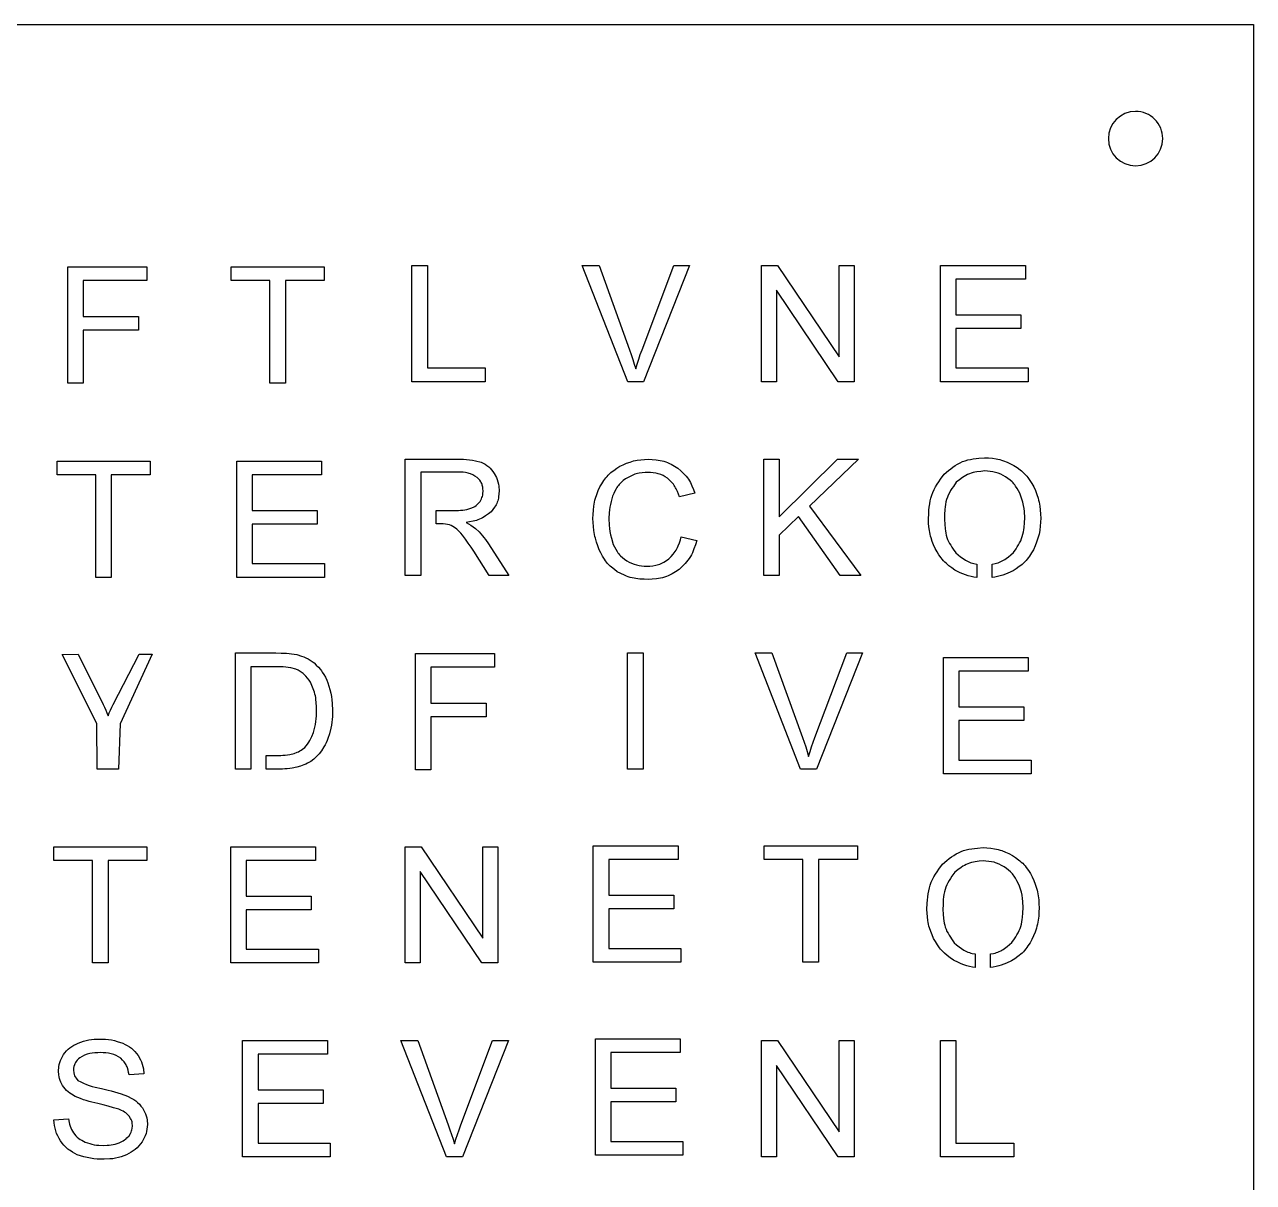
# Model space of a CAD drawing. Header units: millimetres. Extents: x 0 to 210, y 0 to 210.
# Drawn here: x 98.7 to 210.2, y 104.9 to 209.9 of the extents above; entities that cross this region are included whole.
import ezdxf

# ---------------------------------------------------------------- set-up
doc = ezdxf.new("R2010")
doc.units = ezdxf.units.MM
doc.layers.get('0').update_dxf_attribs({"linetype": 'CONTINUOUS'})

msp = doc.modelspace()

# ---------------------------------------------------------------- linework, layer by layer
at = {"color": 1}
for points in [[(0.248686, 209.881209), (210.159976, 209.881209), (210.159976, 0.107129), (0.248686, 0.107129)], [(199.47154, 202.015422)], [(104.04574, 182.175739), (104.04574, 177.388072), (102.63643, 177.388072), (102.63643, 187.926707), (109.82099, 187.926707), (109.82099, 186.683063), (104.04574, 186.683063), (104.04574, 183.419393), (109.0437, 183.419393), (109.0437, 182.175739)], [(122.37886, 186.683063), (122.37886, 177.388082), (120.96955, 177.388082), (120.96955, 186.683063), (117.46081, 186.683063), (117.46081, 187.926707), (125.90213, 187.926707), (125.90213, 186.683063)], [(140.50609, 178.756744), (140.50609, 177.5131), (133.85183, 177.5131), (133.85183, 188.051725), (135.26114, 188.051725), (135.26114, 178.756744)], [(159.03366, 188.051725), (154.86385, 177.51309), (153.41822, 177.51309), (149.292, 188.051725), (150.81754, 188.051725), (153.5853, 180.395755), (153.5853, 180.395755), (153.73625, 179.967892), (153.88128, 179.538205), (154.01612, 179.105351), (154.14466, 178.67048), (154.14466, 178.67048), (154.27572, 179.105831), (154.41357, 179.538973), (154.56267, 179.968468), (154.71847, 180.395755), (157.59522, 188.051725)], [(166.90424, 185.794468), (166.90424, 177.51309), (165.55305, 177.51309), (165.55305, 188.051725), (166.99868, 188.051725), (172.59234, 179.777538), (172.59234, 188.051725), (173.94353, 188.051725), (173.94353, 177.51309), (172.4979, 177.51309)], [(189.72627, 178.756744), (189.72627, 177.5131), (181.77892, 177.5131), (181.77892, 188.051725), (189.47928, 188.051725), (189.47928, 186.808082), (183.18823, 186.808082), (183.18823, 183.580362), (189.07973, 183.580362), (189.07973, 182.343899), (183.18823, 182.343899), (183.18823, 178.756744)], [(186.46194, 159.766411), (186.46194, 160.983425), (186.46194, 160.983425), (186.73687, 161.034305), (186.87123, 161.066945), (187.00297, 161.105345), (187.13189, 161.150465), (187.25762, 161.202305), (187.38014, 161.261825), (187.49966, 161.328065), (187.61656, 161.401025), (187.73113, 161.478785), (187.95464, 161.647549), (188.17291, 161.828505), (188.38856, 162.015509), (188.38856, 162.015509), (188.6308, 162.369742), (188.74711, 162.54849), (188.85761, 162.729158), (188.96044, 162.912514), (189.05354, 163.099038), (189.13504, 163.289498), (189.20294, 163.48447), (189.25824, 163.683857), (189.30184, 163.887085), (189.33584, 164.093673), (189.36204, 164.303044), (189.39594, 164.727739), (189.41634, 165.15685), (189.41634, 165.15685), (189.38914, 165.734757), (189.36194, 166.021023), (189.31824, 166.304025), (189.25424, 166.582995), (189.17174, 166.858413), (189.07764, 167.131432), (188.97733, 167.403298), (188.97733, 167.403298), (188.85762, 167.624189), (188.73277, 167.840664), (188.59754, 168.048308), (188.52474, 168.147478), (188.44714, 168.242518), (188.36464, 168.333718), (188.27734, 168.421078), (188.09118, 168.585522), (187.89435, 168.740847), (187.69218, 168.891564), (187.69218, 168.891564), (187.46906, 169.007625), (187.24409, 169.117255), (187.01544, 169.214025), (186.89912, 169.255305), (186.78125, 169.290825), (186.54038, 169.344585), (186.29407, 169.380105), (186.04417, 169.403145), (185.79253, 169.419465), (185.79253, 169.419465), (185.43282, 169.385865), (185.07795, 169.340745), (184.90382, 169.310025), (184.7327, 169.271625), (184.56526, 169.224585), (184.40199, 169.166985), (184.24328, 169.097865), (184.08884, 169.018185), (183.93799, 168.929865), (183.79015, 168.833675), (183.50125, 168.62488), (183.21711, 168.404084), (183.21711, 168.404084), (182.94955, 168.0247), (182.8216, 167.832993), (182.70072, 167.638885), (182.58916, 167.441609), (182.48936, 167.240301), (182.40396, 167.03429), (182.33406, 166.822902), (182.27776, 166.606619), (182.23406, 166.386112), (182.20206, 166.161956), (182.17876, 165.934729), (182.15156, 165.473459), (182.13896, 165.007293), (182.13896, 165.007293), (182.16226, 164.594886), (182.19916, 164.187087), (182.22636, 163.986259), (182.26126, 163.788311), (182.30586, 163.593819), (182.36216, 163.403263), (182.43106, 163.217219), (182.51356, 163.035687), (182.60666, 162.858091), (182.70901, 162.683759), (182.81873, 162.512019), (182.93397, 162.342198), (183.17368, 162.005821), (183.17368, 162.005821), (183.3874, 161.822081), (183.60363, 161.644197), (183.82501, 161.478025), (184.05395, 161.329516), (184.17211, 161.263276), (184.29308, 161.203756), (184.41726, 161.151916), (184.54453, 161.106796), (184.67462, 161.068396), (184.80714, 161.035756), (185.07848, 160.984876), (185.07848, 159.765846), (185.07848, 159.765846), (184.81606, 159.799446), (184.55734, 159.845526), (184.30327, 159.908886), (184.05434, 159.990486), (183.80959, 160.087826), (183.56803, 160.196592), (183.09016, 160.433323), (183.09016, 160.433323), (182.81271, 160.630983), (182.54205, 160.83469), (182.28498, 161.05059), (182.16362, 161.165019), (182.04827, 161.284825), (181.93943, 161.41039), (181.8365, 161.541331), (181.645, 161.816077), (181.46709, 162.102919), (181.29596, 162.395809), (181.29596, 162.395809), (181.16354, 162.71193), (181.0383, 163.029683), (180.92742, 163.350701), (180.87992, 163.512937), (180.83822, 163.676614), (180.80332, 163.841826), (180.77522, 164.008478), (180.73352, 164.345239), (180.70632, 164.685264), (180.68592, 165.026921), (180.68592, 165.026921), (180.71792, 165.592253), (180.73922, 165.872951), (180.76732, 166.151249), (180.80422, 166.426379), (180.85272, 166.697573), (180.91482, 166.964063), (180.99242, 167.224986), (181.08752, 167.479572), (181.20034, 167.727919), (181.32859, 167.970794), (181.46954, 168.209156), (181.62078, 168.443871), (181.77968, 168.675898), (182.11029, 169.135345), (182.11029, 169.135345), (182.50949, 169.464906), (182.71156, 169.623878), (182.91654, 169.775843), (183.1254, 169.9184), (183.33921, 170.049341), (183.55884, 170.166267), (183.78536, 170.266776), (184.01916, 170.350296), (184.25945, 170.417496), (184.50537, 170.471256), (184.75595, 170.514456), (185.01021, 170.548056), (185.26729, 170.575896), (185.7861, 170.620056), (185.7861, 170.620056), (186.1363, 170.598936), (186.48428, 170.569176), (186.82769, 170.523096), (186.99697, 170.491416), (187.16432, 170.452056), (187.32953, 170.405016), (187.4927, 170.350296), (187.81399, 170.22233), (188.13063, 170.077085), (188.44495, 169.923201), (188.44495, 169.923201), (188.72404, 169.728805), (188.99635, 169.528169), (189.1278, 169.423627), (189.25498, 169.31515), (189.37702, 169.201968), (189.49304, 169.083315), (189.60257, 168.958709), (189.70608, 168.828728), (189.89874, 168.555614), (190.07782, 168.270212), (190.25011, 167.97857), (190.25011, 167.97857), (190.38932, 167.63845), (190.52047, 167.296601), (190.63553, 166.9512), (190.68403, 166.77658), (190.72573, 166.600424), (190.76063, 166.422732), (190.78873, 166.2436), (190.82853, 165.881783), (190.85373, 165.516607), (190.87123, 165.149799), (190.87123, 165.149799), (190.85283, 164.776943), (190.82663, 164.405815), (190.78393, 164.038335), (190.75483, 163.856515), (190.71793, 163.676231), (190.67333, 163.49777), (190.62193, 163.320942), (190.50095, 162.971318), (190.3631, 162.625533), (190.21691, 162.281668), (190.21691, 162.281668), (190.03958, 161.990603), (189.85545, 161.706065), (189.75845, 161.568308), (189.65737, 161.434583), (189.55114, 161.305753), (189.4389, 161.182684), (189.31997, 161.065951), (189.19492, 160.955073), (189.06454, 160.849187), (188.92979, 160.747525), (188.6506, 160.553418), (188.36432, 160.365934), (188.36432, 160.365934), (187.9042, 160.156946), (187.67206, 160.060466), (187.43749, 159.973106), (187.19962, 159.899186), (186.95768, 159.840626), (186.71185, 159.797426)], [(106.58975, 169.070858), (106.58975, 159.775877), (105.18043, 159.775877), (105.18043, 169.070858), (101.67169, 169.070858), (101.67169, 170.314502), (110.11302, 170.314502), (110.11302, 169.070858)], [(125.91182, 161.019521), (125.91182, 159.775877), (117.96448, 159.775877), (117.96448, 170.314502), (125.66483, 170.314502), (125.66483, 169.070858), (119.37378, 169.070858), (119.37378, 165.843139), (125.26529, 165.843139), (125.26529, 164.606676), (119.37378, 164.606676), (119.37378, 161.019521)], [(134.65819, 169.322767), (134.65819, 159.948702), (133.24887, 159.948702), (133.24887, 170.487337), (137.97079, 170.487337), (137.97079, 170.487337), (138.52104, 170.478037), (138.7948, 170.463637), (139.06681, 170.437717), (139.3366, 170.396437), (139.60415, 170.340757), (140.13557, 170.203), (140.13557, 170.203), (140.31514, 170.11468), (140.49063, 170.02156), (140.65797, 169.918651), (140.81309, 169.801533), (140.95346, 169.667328), (141.0821, 169.519395), (141.20288, 169.362343), (141.31968, 169.200682), (141.31968, 169.200682), (141.50807, 168.82485), (141.58857, 168.633238), (141.65357, 168.437306), (141.69917, 168.235999), (141.72927, 168.030371), (141.76327, 167.612012), (141.76327, 167.612012), (141.74097, 167.34917), (141.70997, 167.089687), (141.68867, 166.962202), (141.66147, 166.836829), (141.62747, 166.713951), (141.58577, 166.59405), (141.53627, 166.477412), (141.47907, 166.363751), (141.41507, 166.252681), (141.34517, 166.14382), (141.19258, 165.930896), (141.03096, 165.721429), (141.03096, 165.721429), (140.78096, 165.527033), (140.52641, 165.342525), (140.39593, 165.257085), (140.26264, 165.177405), (140.12595, 165.105405), (139.98529, 165.042045), (139.84094, 164.987325), (139.69329, 164.939325), (139.38994, 164.860605), (139.07912, 164.798205), (138.76451, 164.743485), (138.76451, 164.743485), (138.98929, 164.631455), (139.20785, 164.50973), (139.41506, 164.370341), (139.61442, 164.21876), (139.61442, 164.21876), (139.93775, 163.893807), (140.09394, 163.72677), (140.24362, 163.554358), (140.38565, 163.375706), (140.52175, 163.192158), (140.78397, 162.816902), (142.63641, 159.948608), (140.86388, 159.948608), (139.45457, 162.141163), (139.45457, 162.141163), (139.21098, 162.511523), (138.96205, 162.878235), (138.70323, 163.238131), (138.43742, 163.593228), (138.43742, 163.593228), (138.27707, 163.788103), (138.1074, 163.973667), (138.0162, 164.060067), (137.9202, 164.141667), (137.72142, 164.297567), (137.72142, 164.297567), (137.56873, 164.385887), (137.41177, 164.464607), (137.24743, 164.526047), (137.07854, 164.577887), (137.07854, 164.577887), (136.88336, 164.603807), (136.68759, 164.621087), (136.29402, 164.628487), (136.04402, 164.628487), (136.04402, 165.836189), (137.68885, 165.836189), (137.68885, 165.836189), (138.07262, 165.843789), (138.26354, 165.854349), (138.45338, 165.872589), (138.64168, 165.901389), (138.82852, 165.939789), (139.19978, 166.033869), (139.19978, 166.033869), (139.44347, 166.145419), (139.5592, 166.208779), (139.66756, 166.281739), (139.76666, 166.366219), (139.85786, 166.460299), (140.02763, 166.665735), (140.02763, 166.665735), (140.14676, 166.887874), (140.19816, 167.001344), (140.23986, 167.117693), (140.26896, 167.237594), (140.28836, 167.360376), (140.31066, 167.610834), (140.31066, 167.610834), (140.29316, 167.786895), (140.26886, 167.960171), (140.23196, 168.127687), (140.20676, 168.208327), (140.17576, 168.287047), (140.13886, 168.362887), (140.09616, 168.435847), (139.99605, 168.57562), (139.88274, 168.709633), (139.76284, 168.840766), (139.76284, 168.840766), (139.56455, 168.9599), (139.36364, 169.070681), (139.15759, 169.164761), (139.05185, 169.203161), (138.94398, 169.234841), (138.83407, 169.259801), (138.7225, 169.279001), (138.49511, 169.303961), (138.26374, 169.316441), (138.03034, 169.322441)], [(155.1523, 160.775551), (155.1523, 160.775551), (155.42567, 160.794751), (155.69623, 160.822591), (155.96107, 160.866751), (156.09048, 160.897471), (156.21737, 160.934911), (156.34144, 160.980991), (156.4629, 161.033791), (156.69941, 161.158588), (156.92991, 161.300569), (157.1574, 161.45119), (157.1574, 161.45119), (157.36063, 161.666033), (157.55523, 161.885677), (157.64643, 161.998858), (157.73273, 162.115016), (157.81223, 162.234725), (157.88403, 162.358658), (157.94903, 162.48672), (158.00723, 162.618525), (158.10713, 162.890967), (158.19153, 163.171761), (158.26913, 163.456779), (159.67843, 163.104562), (159.67843, 163.104562), (159.55872, 162.728634), (159.42921, 162.358658), (159.35741, 162.177798), (159.27981, 162.000682), (159.19441, 161.827982), (159.10131, 161.660561), (158.99799, 161.498997), (158.88517, 161.343288), (158.7641, 161.192475), (158.63624, 161.045887), (158.36549, 160.761829), (158.08387, 160.484395), (158.08387, 160.484395), (157.76189, 160.282127), (157.43594, 160.091571), (157.27034, 160.004211), (157.10222, 159.924531), (156.93119, 159.853491), (156.75677, 159.793011), (156.57876, 159.743091), (156.39754, 159.702771), (156.21361, 159.670131), (156.02735, 159.644211), (155.64989, 159.607731), (155.26883, 159.582771), (155.26883, 159.582771), (154.89971, 159.597171), (154.53291, 159.620211), (154.17068, 159.661491), (153.99208, 159.691251), (153.81552, 159.728691), (153.6412, 159.774771), (153.4693, 159.829491), (153.29943, 159.891891), (153.13122, 159.961011), (152.79847, 160.113264), (152.46844, 160.275692), (152.46844, 160.275692), (152.20603, 160.480648), (151.95109, 160.691555), (151.82876, 160.801185), (151.71109, 160.914558), (151.59894, 161.032444), (151.4934, 161.155609), (151.3947, 161.284342), (151.3025, 161.418068), (151.13234, 161.697518), (150.97625, 161.988295), (150.82715, 162.284737), (150.82715, 162.284737), (150.70337, 162.627354), (150.58647, 162.971314), (150.48335, 163.318059), (150.43875, 163.492871), (150.40095, 163.668835), (150.36895, 163.846048), (150.34275, 164.024412), (150.30495, 164.38402), (150.28075, 164.74622), (150.26325, 165.109764), (150.26325, 165.109764), (150.27975, 165.482716), (150.30395, 165.853941), (150.34375, 166.221709), (150.37185, 166.403721), (150.40675, 166.584293), (150.44945, 166.763137), (150.49995, 166.940253), (150.61859, 167.29055), (150.75431, 167.637006), (150.89856, 167.981543), (150.89856, 167.981543), (151.07192, 168.264545), (151.25197, 168.541211), (151.44541, 168.805109), (151.54921, 168.930291), (151.65883, 169.049904), (151.77495, 169.163374), (151.89709, 169.271083), (152.02427, 169.373897), (152.15571, 169.472677), (152.42802, 169.661313), (152.70722, 169.843421), (152.70722, 169.843421), (153.01474, 169.983194), (153.3243, 170.115191), (153.63774, 170.231733), (153.79654, 170.281653), (153.95709, 170.324853), (154.11949, 170.360373), (154.28353, 170.389173), (154.61569, 170.431413), (154.95174, 170.458293), (155.28972, 170.478453), (155.28972, 170.478453), (155.6506, 170.457333), (156.00837, 170.426613), (156.18512, 170.404533), (156.35993, 170.375733), (156.53242, 170.340213), (156.70228, 170.296053), (156.86904, 170.242293), (157.03289, 170.178933), (157.19422, 170.106933), (157.35341, 170.028213), (157.66714, 169.856665), (157.97748, 169.674365), (157.97748, 169.674365), (158.23795, 169.43821), (158.48911, 169.195911), (158.60833, 169.070538), (158.72183, 168.941324), (158.82835, 168.807503), (158.92685, 168.668402), (159.01705, 168.523637), (159.09945, 168.373881), (159.17515, 168.219804), (159.24595, 168.062079), (159.37517, 167.738854), (159.49575, 167.409869), (158.10824, 167.086356), (158.10824, 167.086356), (158.02094, 167.325967), (157.92784, 167.56193), (157.82326, 167.790597), (157.76506, 167.900995), (157.70196, 168.008224), (157.63306, 168.111806), (157.55836, 168.211646), (157.39471, 168.402106), (157.21766, 168.58383), (157.03393, 168.761234), (157.03393, 168.761234), (156.82924, 168.880944), (156.62231, 168.993549), (156.41093, 169.091759), (156.30286, 169.133039), (156.19285, 169.168559), (156.0808, 169.197359), (155.96701, 169.220399), (155.73516, 169.253039), (155.49923, 169.272239), (155.26136, 169.285679), (155.26136, 169.285679), (154.9875, 169.271279), (154.71578, 169.249199), (154.44832, 169.212719), (154.31687, 169.186799), (154.18727, 169.155119), (154.0598, 169.115759), (153.93436, 169.069679), (153.68864, 168.960625), (153.44766, 168.835732), (153.20911, 168.70287), (153.20911, 168.70287), (153.01733, 168.541594), (152.83155, 168.375997), (152.65781, 168.201569), (152.57731, 168.109409), (152.50261, 168.013409), (152.43271, 167.913479), (152.36871, 167.809802), (152.25278, 167.593326), (152.14879, 167.368211), (152.05069, 167.138776), (152.05069, 167.138776), (151.90944, 166.642179), (151.84834, 166.392296), (151.79984, 166.140493), (151.76494, 165.886387), (151.74264, 165.63036), (151.71644, 165.115139), (151.71644, 165.115139), (151.74074, 164.515632), (151.76494, 164.217943), (151.80374, 163.922749), (151.86194, 163.630819), (151.93664, 163.341673), (152.11281, 162.768086), (152.11281, 162.768086), (152.22, 162.542778), (152.33311, 162.322175), (152.45787, 162.111076), (152.52677, 162.010566), (152.60047, 161.914186), (152.68007, 161.822986), (152.76447, 161.735626), (152.94734, 161.571853), (153.14262, 161.418161), (153.34411, 161.26946), (153.34411, 161.26946), (153.55743, 161.161942), (153.7724, 161.060184), (153.99068, 160.969944), (154.2138, 160.896984), (154.44284, 160.846104), (154.67683, 160.812504), (154.91402, 160.790424)], [(167.16022, 163.604332), (167.16022, 159.952475), (165.75091, 159.952475), (165.75091, 170.49111), (167.16022, 170.49111), (167.16022, 165.264924), (172.44876, 170.49111), (174.35932, 170.49111), (169.89166, 166.221025), (174.55546, 159.952475), (172.69576, 159.952475), (168.90369, 165.286495)], [(110.30942, 152.800945), (107.38577, 146.485547), (107.23579, 142.392992), (105.29771, 142.401492), (105.29071, 146.520927), (102.13726, 152.792002), (103.5783, 152.800302), (105.84558, 148.249529), (105.84558, 148.249529), (105.96927, 147.99523), (106.08811, 147.739876), (106.1985, 147.482505), (106.30386, 147.223983), (106.30386, 147.223983), (106.41115, 147.482697), (106.52407, 147.740164), (106.6462, 147.995518), (106.77387, 148.249529), (109.13041, 152.800359)], [(119.25691, 142.382557), (117.8476, 142.382557), (117.8476, 152.921182), (121.51617, 152.921182), (121.51617, 152.921182), (121.99317, 152.916482), (122.23123, 152.908982), (122.46871, 152.895542), (122.70551, 152.873462), (122.94154, 152.843702), (123.41233, 152.769782), (123.41233, 152.769782), (123.8348, 152.645465), (124.04066, 152.572505), (124.24011, 152.487065), (124.43151, 152.385019), (124.61612, 152.269342), (124.97409, 152.015331), (124.97409, 152.015331), (125.17519, 151.820263), (125.37067, 151.621259), (125.55489, 151.414576), (125.64119, 151.307058), (125.72269, 151.196181), (125.86975, 150.963866), (126.00052, 150.720319), (126.12043, 150.469284), (126.2349, 150.214506), (126.2349, 150.214506), (126.41902, 149.601559), (126.49662, 149.292733), (126.55772, 148.981028), (126.59942, 148.666059), (126.62562, 148.348498), (126.65282, 147.709151), (126.65282, 147.709151), (126.63532, 147.170027), (126.61782, 146.901617), (126.58972, 146.634646), (126.54802, 146.3695), (126.49462, 146.10589), (126.3689, 145.581357), (126.3689, 145.581357), (126.23046, 145.177398), (126.15386, 144.978682), (126.06946, 144.783998), (125.97436, 144.594402), (125.8692, 144.409318), (125.64287, 144.046638), (125.64287, 144.046638), (125.42965, 143.77842), (125.31818, 143.64911), (125.20099, 143.525561), (125.07643, 143.409403), (124.94557, 143.299582), (124.67316, 143.090498), (124.67316, 143.090498), (124.37185, 142.920006), (124.21828, 142.841286), (124.06122, 142.771206), (123.90009, 142.710726), (123.73575, 142.656966), (123.40185, 142.561926), (123.40185, 142.561926), (122.97801, 142.482246), (122.76546, 142.448646), (122.55204, 142.422726), (122.33765, 142.405446), (122.12258, 142.393926), (121.69108, 142.383366), (120.64194, 142.383366), (120.64194, 143.626818), (121.53123, 143.626818), (121.53123, 143.626818), (121.94973, 143.634318), (122.15811, 143.644878), (122.36552, 143.663118), (122.57157, 143.690958), (122.77636, 143.728398), (123.1838, 143.820558), (123.1838, 143.820558), (123.44495, 143.919438), (123.57184, 143.975118), (123.69436, 144.038478), (123.81126, 144.111438), (123.92321, 144.192078), (124.13896, 144.367563), (124.13896, 144.367563), (124.38924, 144.6689), (124.50459, 144.825281), (124.6081, 144.988477), (124.6983, 145.159546), (124.7778, 145.336662), (124.91973, 145.70107), (124.91973, 145.70107), (125.04652, 146.200739), (125.09992, 146.452062), (125.14062, 146.705113), (125.16782, 146.960083), (125.18432, 147.216494), (125.19982, 147.731907), (125.19982, 147.731907), (125.19182, 148.063484), (125.17732, 148.393428), (125.14822, 148.720013), (125.12592, 148.881578), (125.09682, 149.041703), (125.06092, 149.200195), (125.01732, 149.356864), (124.96692, 149.511996), (124.91062, 149.665785), (124.78547, 149.970579), (124.65111, 150.27326), (124.65111, 150.27326), (124.52025, 150.461992), (124.38502, 150.645828), (124.24096, 150.819872), (124.0837, 150.979133), (123.9983, 151.052093), (123.9091, 151.120253), (123.72013, 151.243994), (123.52126, 151.3566), (123.31744, 151.463734), (123.31744, 151.463734), (122.86896, 151.571923), (122.64322, 151.615123), (122.41583, 151.645843), (122.18679, 151.665043), (121.95649, 151.674643), (121.49394, 151.679243), (119.25649, 151.679243)], [(135.57602, 147.128993), (135.57602, 142.341316), (134.16672, 142.341316), (134.16672, 152.879951), (141.35128, 152.879951), (141.35128, 151.636307), (135.57602, 151.636307), (135.57602, 148.372636), (140.57398, 148.372636), (140.57398, 147.128993)], [(154.82276, 152.922958), (154.82276, 142.384333), (153.41345, 142.384333), (153.41345, 152.922958)], [(174.71678, 152.922958), (170.54696, 142.384333), (169.10132, 142.384333), (164.9751, 152.922958), (166.50064, 152.922958), (169.26841, 145.266997), (169.26841, 145.266997), (169.41936, 144.839134), (169.56439, 144.409448), (169.69924, 143.976593), (169.82777, 143.541722), (169.82777, 143.541722), (169.95883, 143.977073), (170.09669, 144.410216), (170.24579, 144.83971), (170.40159, 145.266997), (173.27833, 152.922958)], [(189.99142, 143.215838), (189.99142, 141.972194), (182.04408, 141.972194), (182.04408, 152.51082), (189.74443, 152.51082), (189.74443, 151.267176), (183.45339, 151.267176), (183.45339, 148.039456), (189.34488, 148.039456), (189.34488, 146.802993), (183.45339, 146.802993), (183.45339, 143.215838)], [(106.30203, 134.114935), (106.30203, 124.819944), (104.89271, 124.819944), (104.89271, 134.114935), (101.38398, 134.114935), (101.38398, 135.358579), (109.82531, 135.358579), (109.82531, 134.114935)], [(125.36626, 126.063588), (125.36626, 124.819944), (117.41891, 124.819944), (117.41891, 135.358579), (125.11926, 135.358579), (125.11926, 134.114935), (118.82823, 134.114935), (118.82823, 130.887206), (124.71972, 130.887206), (124.71972, 129.650753), (118.82823, 129.650753), (118.82823, 126.063588)], [(134.60007, 133.101332), (134.60007, 124.819954), (133.24887, 124.819954), (133.24887, 135.358579), (134.69451, 135.358579), (140.28816, 127.084392), (140.28816, 135.358579), (141.63935, 135.358579), (141.63935, 124.819954), (140.19372, 124.819954)], [(158.23322, 126.142133), (158.23322, 124.89849), (150.28588, 124.89849), (150.28588, 135.437115), (157.98623, 135.437115), (157.98623, 134.193471), (151.69519, 134.193471), (151.69519, 130.965742), (157.58669, 130.965742), (157.58669, 129.729289), (151.69519, 129.729289), (151.69519, 126.142133)], [(170.72346, 134.193471), (170.72346, 124.89848), (169.31415, 124.89848), (169.31415, 134.193471), (165.8054, 134.193471), (165.8054, 135.437115), (174.24674, 135.437115), (174.24674, 134.193471)], [(186.3223, 124.420132), (186.3223, 125.637146), (186.3223, 125.637146), (186.59722, 125.688026), (186.73158, 125.720666), (186.86332, 125.759066), (186.99225, 125.804186), (187.11797, 125.856026), (187.2405, 125.915546), (187.36001, 125.981786), (187.47691, 126.054746), (187.59148, 126.132506), (187.81499, 126.301271), (188.03326, 126.482227), (188.24891, 126.669231), (188.24891, 126.669231), (188.49115, 127.023463), (188.60746, 127.202211), (188.71796, 127.382879), (188.82079, 127.566236), (188.91389, 127.752856), (188.99539, 127.943315), (189.06329, 128.138287), (189.11859, 128.337675), (189.16229, 128.540903), (189.19629, 128.74749), (189.22249, 128.956862), (189.25649, 129.381557), (189.27689, 129.810667), (189.27689, 129.810667), (189.24969, 130.388575), (189.22249, 130.674841), (189.17879, 130.957939), (189.11479, 131.236909), (189.03229, 131.512327), (188.93819, 131.785345), (188.83788, 132.057211), (188.83788, 132.057211), (188.71817, 132.278103), (188.59332, 132.494578), (188.45809, 132.702221), (188.38529, 132.801391), (188.30769, 132.896431), (188.22519, 132.987631), (188.13789, 133.074991), (187.95173, 133.239436), (187.7549, 133.394761), (187.55273, 133.545477), (187.55273, 133.545477), (187.32961, 133.661539), (187.10464, 133.771169), (186.87599, 133.867939), (186.75967, 133.909219), (186.64181, 133.944739), (186.40093, 133.998499), (186.15462, 134.034019), (185.90473, 134.057059), (185.65308, 134.073379), (185.65308, 134.073379), (185.29337, 134.039779), (184.93851, 133.994659), (184.76437, 133.963939), (184.59325, 133.925539), (184.42581, 133.878499), (184.26254, 133.820899), (184.10383, 133.751779), (183.94939, 133.672099), (183.79854, 133.583779), (183.6507, 133.487589), (183.36171, 133.278793), (183.07756, 133.057998), (183.07756, 133.057998), (182.81001, 132.678614), (182.68205, 132.486906), (182.56118, 132.292798), (182.44962, 132.095522), (182.34982, 131.894215), (182.26442, 131.688203), (182.19452, 131.476816), (182.13822, 131.260532), (182.09452, 131.040025), (182.06152, 130.81587), (182.03822, 130.588643), (182.01102, 130.127373), (181.99842, 129.661207), (181.99842, 129.661207), (182.02172, 129.248799), (182.05862, 128.841), (182.08582, 128.640173), (182.12072, 128.442225), (182.16532, 128.247733), (182.22162, 128.057177), (182.29052, 127.871133), (182.37202, 127.689601), (182.46512, 127.512005), (182.56746, 127.337672), (182.67718, 127.165932), (182.79243, 126.996112), (183.03214, 126.659831), (183.03214, 126.659831), (183.24585, 126.476091), (183.46209, 126.298207), (183.68346, 126.132034), (183.91241, 125.983525), (184.03057, 125.917285), (184.15154, 125.857765), (184.27571, 125.805925), (184.40299, 125.760805), (184.53308, 125.722405), (184.66559, 125.689765), (184.93693, 125.638885), (184.93693, 124.419855), (184.93693, 124.419855), (184.67452, 124.453455), (184.41579, 124.499535), (184.16172, 124.562895), (183.9128, 124.644495), (183.66804, 124.741835), (183.42649, 124.850601), (182.94861, 125.087332), (182.94861, 125.087332), (182.67107, 125.284991), (182.40041, 125.488795), (182.14333, 125.704694), (182.02198, 125.819124), (181.90663, 125.938929), (181.79779, 126.064495), (181.69486, 126.195436), (181.50336, 126.470182), (181.32544, 126.757024), (181.15432, 127.049914), (181.15432, 127.049914), (181.0219, 127.366035), (180.89666, 127.683788), (180.78578, 128.004805), (180.73828, 128.167042), (180.69658, 128.330718), (180.66168, 128.495931), (180.63358, 128.662583), (180.59188, 128.999344), (180.56468, 129.339369), (180.54428, 129.681025), (180.54428, 129.681025), (180.57628, 130.246357), (180.59758, 130.527055), (180.62568, 130.805353), (180.66258, 131.080483), (180.71108, 131.351677), (180.77318, 131.618168), (180.85078, 131.87909), (180.94588, 132.133677), (181.05871, 132.382023), (181.18686, 132.624898), (181.32781, 132.863261), (181.47905, 133.097976), (181.63795, 133.330003), (181.96856, 133.789449), (181.96856, 133.789449), (182.36776, 134.11901), (182.56983, 134.277983), (182.77481, 134.429947), (182.98367, 134.572504), (183.19748, 134.703446), (183.41712, 134.820371), (183.64363, 134.920881), (183.87743, 135.004401), (184.11772, 135.071601), (184.36364, 135.125361), (184.61422, 135.168561), (184.86848, 135.203121), (185.12556, 135.230961), (185.64437, 135.275121), (185.64437, 135.275121), (185.99457, 135.254001), (186.34255, 135.224241), (186.68596, 135.178161), (186.85525, 135.146481), (187.02259, 135.107121), (187.1878, 135.060081), (187.35097, 135.005361), (187.67226, 134.877396), (187.9889, 134.732151), (188.30322, 134.578266), (188.30322, 134.578266), (188.58231, 134.38387), (188.85462, 134.183235), (188.98607, 134.078597), (189.11325, 133.970119), (189.23529, 133.856938), (189.35131, 133.738284), (189.46084, 133.613679), (189.56435, 133.483698), (189.75701, 133.210584), (189.93609, 132.925182), (190.10848, 132.63354), (190.10848, 132.63354), (190.24768, 132.293419), (190.37884, 131.951571), (190.4939, 131.60617), (190.5434, 131.431646), (190.5851, 131.255489), (190.62, 131.077797), (190.6481, 130.898665), (190.6879, 130.536849), (190.7131, 130.171673), (190.7306, 129.804865), (190.7306, 129.804865), (190.7122, 129.432009), (190.686, 129.060881), (190.6443, 128.6934), (190.6152, 128.51158), (190.5783, 128.331296), (190.5337, 128.15274), (190.4823, 127.975912), (190.36133, 127.626287), (190.22358, 127.280503), (190.07738, 126.936638), (190.07738, 126.936638), (189.90015, 126.645572), (189.71602, 126.361034), (189.61902, 126.223277), (189.51794, 126.089552), (189.41171, 125.960723), (189.29947, 125.837654), (189.18054, 125.72092), (189.05549, 125.610042), (188.92511, 125.504157), (188.79036, 125.402495), (188.51117, 125.208387), (188.22489, 125.020903), (188.22489, 125.020903), (187.76477, 124.811916), (187.53273, 124.715436), (187.29816, 124.629036), (187.06029, 124.555116), (186.81835, 124.496556), (186.57252, 124.453356)], [(103.50903, 107.44559), (103.50903, 107.44559), (103.28261, 107.56089), (103.06065, 107.68146), (102.84742, 107.8125), (102.74546, 107.8835), (102.64736, 107.9593), (102.55326, 108.0399), (102.46306, 108.1253), (102.293, 108.30779), (102.13196, 108.50104), (101.97549, 108.69966), (101.97549, 108.69966), (101.85228, 108.92122), (101.73558, 109.1447), (101.63178, 109.37212), (101.58718, 109.4879), (101.54738, 109.6054), (101.48628, 109.84578), (101.44358, 110.091915), (101.41348, 110.341893), (101.39018, 110.593792), (102.71958, 110.708797), (102.71958, 110.708797), (102.77678, 110.366469), (102.81368, 110.198184), (102.86118, 110.033452), (102.92228, 109.87323), (102.99508, 109.71695), (103.15961, 109.41119), (103.15961, 109.41119), (103.38525, 109.15325), (103.50564, 109.03383), (103.63515, 108.92573), (103.77484, 108.83073), (103.92249, 108.74533), (104.23108, 108.59163), (104.23108, 108.59163), (104.62814, 108.45532), (104.82866, 108.39772), (105.03161, 108.35162), (105.23746, 108.31992), (105.44555, 108.29972), (105.86551, 108.27862), (105.86551, 108.27862), (106.2292, 108.29402), (106.40973, 108.30842), (106.58881, 108.33242), (106.76595, 108.36702), (106.94135, 108.41122), (107.28932, 108.51614), (107.28932, 108.51614), (107.55193, 108.63432), (107.67785, 108.70052), (107.79736, 108.77542), (107.90863, 108.86182), (108.01263, 108.95792), (108.2083, 109.16672), (108.2083, 109.16672), (108.33422, 109.3758), (108.38852, 109.48313), (108.43312, 109.59382), (108.46412, 109.70863), (108.48542, 109.8268), (108.50972, 110.068909), (108.50972, 110.068909), (108.48842, 110.302472), (108.46902, 110.416422), (108.43892, 110.526915), (108.39622, 110.633089), (108.34282, 110.735711), (108.21845, 110.935099), (108.21845, 110.935099), (108.00949, 111.135638), (107.89929, 111.227798), (107.78229, 111.309398), (107.65802, 111.380438), (107.52822, 111.443798), (107.25951, 111.556787), (107.25951, 111.556787), (106.79066, 111.70328), (106.31832, 111.837677), (105.8419, 111.957867), (105.36345, 112.07076), (105.36345, 112.07076), (104.83697, 112.198437), (104.57563, 112.267557), (104.31652, 112.343397), (104.06051, 112.427877), (103.8076, 112.521957), (103.30751, 112.727297), (103.30751, 112.727297), (102.97826, 112.922173), (102.82101, 113.027867), (102.67258, 113.143544), (102.53561, 113.271893), (102.40843, 113.411282), (102.17065, 113.708492), (102.17065, 113.708492), (102.01098, 114.017893), (101.94208, 114.17581), (101.88778, 114.337567), (101.84898, 114.503931), (101.82378, 114.674039), (101.79568, 115.020496), (101.79568, 115.020496), (101.83258, 115.416487), (101.86458, 115.610499), (101.91208, 115.799807), (101.97898, 115.983355), (102.06148, 116.162199), (102.25279, 116.512112), (102.25279, 116.512112), (102.38918, 116.681452), (102.52955, 116.845897), (102.67798, 117.000454), (102.83843, 117.140227), (103.01305, 117.262624), (103.19892, 117.371198), (103.39226, 117.470558), (103.58939, 117.565598), (103.58939, 117.565598), (104.06522, 117.721787), (104.30532, 117.788027), (104.54814, 117.840827), (104.79406, 117.877307), (105.0425, 117.900347), (105.54346, 117.925307), (105.54346, 117.925307), (106.07896, 117.901307), (106.34447, 117.877307), (106.60737, 117.839867), (106.86687, 117.784187), (107.12346, 117.714107), (107.63189, 117.547551), (107.63189, 117.547551), (107.83697, 117.446657), (108.03817, 117.340963), (108.23151, 117.225766), (108.41311, 117.09636), (108.58007, 116.9491), (108.7346, 116.786767), (108.88089, 116.614355), (109.02311, 116.436951), (109.02311, 116.436951), (109.2343, 116.046815), (109.3265, 115.847427), (109.4012, 115.642856), (109.4565, 115.432044), (109.4953, 115.216241), (109.5467, 114.776282), (108.19551, 114.675676), (108.19551, 114.675676), (108.15861, 114.891576), (108.11491, 115.104211), (108.05771, 115.310127), (108.02181, 115.409577), (107.98011, 115.506057), (107.93161, 115.599177), (107.87631, 115.689417), (107.74971, 115.861157), (107.60778, 116.025313), (107.45819, 116.18563), (107.45819, 116.18563), (107.24429, 116.309371), (107.02786, 116.424857), (106.80638, 116.523637), (106.69298, 116.563957), (106.57744, 116.597557), (106.45996, 116.624437), (106.34064, 116.645557), (106.09782, 116.673397), (105.85093, 116.687797), (105.6021, 116.695697), (105.6021, 116.695697), (105.35434, 116.690897), (105.10832, 116.680337), (104.8658, 116.657297), (104.62841, 116.615057), (104.51229, 116.585297), (104.39801, 116.548817), (104.17441, 116.457617), (103.95546, 116.349715), (103.73883, 116.233558), (103.73883, 116.233558), (103.6165, 116.118552), (103.50028, 116.000475), (103.39639, 115.876253), (103.35079, 115.810973), (103.31099, 115.742813), (103.27699, 115.671773), (103.24889, 115.597853), (103.20619, 115.442817), (103.17709, 115.281156), (103.15479, 115.116136), (103.15479, 115.116136), (103.18589, 114.850989), (103.21399, 114.723792), (103.25669, 114.602931), (103.31779, 114.490037), (103.39349, 114.383671), (103.56966, 114.181788), (103.56966, 114.181788), (103.81868, 114.045855), (104.07042, 113.916641), (104.3275, 113.80106), (104.59175, 113.70362), (104.86212, 113.62202), (105.13705, 113.55194), (105.69456, 113.430983), (105.69456, 113.430983), (106.29379, 113.295722), (106.59191, 113.222762), (106.88827, 113.144042), (107.18231, 113.057642), (107.47373, 112.962602), (108.05191, 112.757742), (108.05191, 112.757742), (108.44635, 112.551923), (108.63523, 112.438741), (108.81411, 112.313368), (108.9801, 112.172155), (109.13473, 112.016926), (109.2817, 111.852386), (109.42489, 111.683141), (109.42489, 111.683141), (109.61551, 111.331789), (109.69701, 111.152081), (109.76201, 110.967477), (109.80661, 110.777113), (109.83571, 110.582045), (109.86771, 110.184229), (109.86771, 110.184229), (109.85021, 109.97303), (109.82691, 109.76357), (109.79301, 109.55746), (109.74161, 109.35634), (109.67081, 109.16128), (109.58351, 108.9711), (109.38076, 108.59902), (109.38076, 108.59902), (109.23757, 108.4172), (109.09031, 108.24027), (108.9348, 108.07304), (108.76688, 107.92031), (108.58431, 107.78466), (108.39009, 107.66275), (108.18812, 107.54995), (107.98226, 107.44166), (107.98226, 107.44166), (107.48528, 107.26176), (107.23402, 107.18496), (106.97937, 107.12446), (106.72074, 107.08316), (106.45901, 107.05626), (105.93021, 107.02846), (105.93021, 107.02846), (105.30954, 107.05146), (105.00163, 107.07646), (104.69663, 107.11676), (104.39542, 107.17726), (104.0976, 107.25696), (103.80201, 107.34816)], [(126.4414, 108.4992), (126.4414, 107.25556), (118.49406, 107.25556), (118.49406, 117.794191), (126.19441, 117.794191), (126.19441, 116.550537), (119.90337, 116.550537), (119.90337, 113.322818), (125.79486, 113.322818), (125.79486, 112.086355), (119.90337, 112.086355), (119.90337, 108.4992)], [(142.59713, 117.794191), (138.42731, 107.25557), (136.98167, 107.25557), (132.85545, 117.794191), (134.38099, 117.794191), (137.14876, 110.13823), (137.14876, 110.13823), (137.29971, 109.71037), (137.44474, 109.28068), (137.57959, 108.84783), (137.70812, 108.41295), (137.70812, 108.41295), (137.83918, 108.84831), (137.97704, 109.28145), (138.12614, 109.71094), (138.28194, 110.13823), (141.15868, 117.794191)], [(158.43072, 108.64738), (158.43072, 107.40374), (150.48337, 107.40374), (150.48337, 117.942364), (158.18372, 117.942364), (158.18372, 116.69872), (151.89268, 116.69872), (151.89268, 113.470991), (157.78417, 113.470991), (157.78417, 112.234537), (151.89268, 112.234537), (151.89268, 108.64738)], [(166.90424, 115.536933), (166.90424, 107.25556), (165.55305, 107.25556), (165.55305, 117.794191), (166.99868, 117.794191), (172.59233, 109.52), (172.59233, 117.794191), (173.94352, 117.794191), (173.94352, 107.25556), (172.4979, 107.25556)], [(188.4332, 108.49922), (188.4332, 107.25557), (181.77893, 107.25557), (181.77893, 117.7942), (183.18824, 117.7942), (183.18824, 108.49922)]]:
    msp.add_lwpolyline(points, close=True, dxfattribs=at)
for points in [[(199.47154, 202.015422), (198.108855, 202.015422), (197.004181, 200.910748), (197.004181, 199.548063)], [(201.216226, 201.292749), (200.753507, 201.755469), (200.125924, 202.015422), (199.47154, 202.015422)], [(201.938899, 199.548063), (201.938899, 200.202447), (201.678946, 200.83003), (201.216226, 201.292749)], [(197.004181, 199.548063), (197.004181, 198.185378), (198.108855, 197.080704), (199.47154, 197.080704)], [(199.47154, 197.080704), (200.834225, 197.080704), (201.938899, 198.185378), (201.938899, 199.548063)]]:
    msp.add_open_spline(points, degree=3, dxfattribs=at)

doc.saveas('drawing.dxf')
